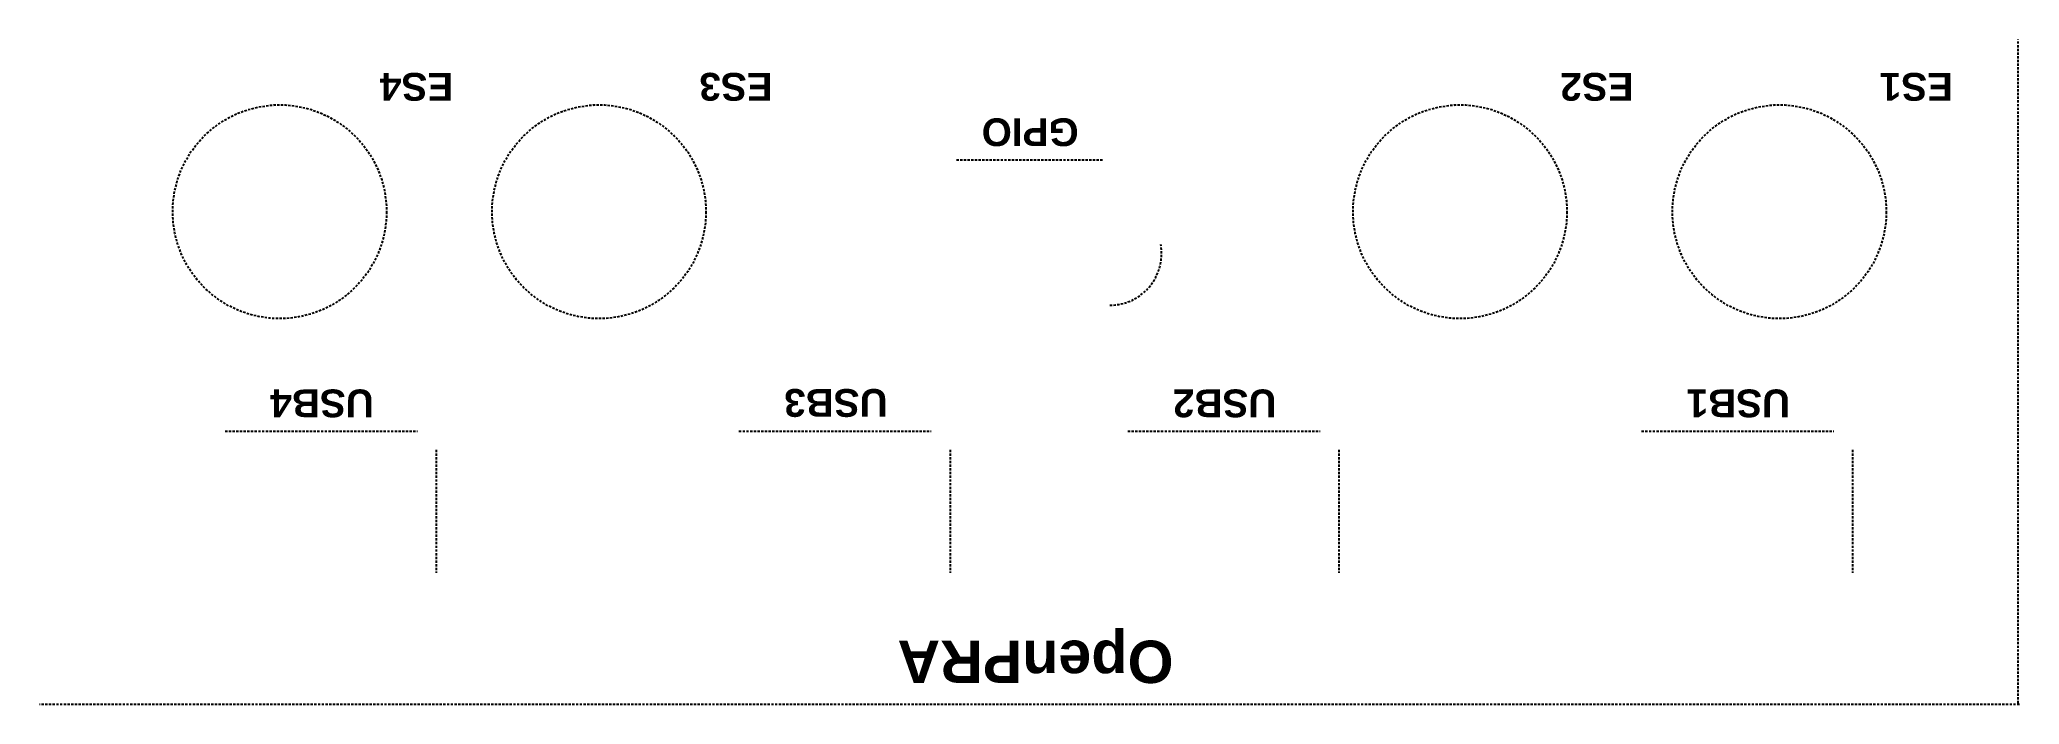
# Model space of a CAD drawing. Header units: millimetres. Extents: x 0 to 142, y 0 to 48.
import ezdxf

# ---------------------------------------------------------------- set-up
doc = ezdxf.new("R2010")
doc.units = ezdxf.units.MM
doc.linetypes.add('DASHED', pattern=[0.2067, 0.1654, -0.0413])
doc.styles.add('Sketch Text (ANSI) - 3DA', font='tahoma.ttf')

msp = doc.modelspace()

# ---------------------------------------------------------------- linework, layer by layer
at = {"color": 190, "linetype": 'DASHED', "lineweight": 25, "true_color": 0x8018ff}
for p, q in [((142.4, 0), (142.4, 47.8)), ((65.94, 39.13), (76.46, 39.13)), ((13.28, 19.6), (27.13, 19.6)), ((50.28, 19.6), (64.13, 19.6)), ((78.28, 19.6), (92.13, 19.6)), ((115.28, 19.6), (129.12, 19.6)), ((28.48, 18.25), (28.48, 9.4)), ((65.48, 18.25), (65.48, 9.4)), ((93.48, 18.25), (93.48, 9.4)), ((130.47, 18.25), (130.47, 9.4)), ((142.48, -0.08), (-0.08, -0.08))]:
    msp.add_line(p, q, dxfattribs=at)
for centre in [(17.2, 35.4), (40.2, 35.4), (102.2, 35.4), (125.2, 35.4)]:
    msp.add_circle(centre, 7.7, dxfattribs=at)
msp.add_arc((76.99, 32.39), 3.72, 270, 10, dxfattribs=at)

# ---------------------------------------------------------------- texts
at = {"color": 9, "true_color": 0xc0c0c0, "attachment_point": 1, "rotation": 180, "style": 'Sketch Text (ANSI) - 3DA'}
for s, insert, char_height, width in [('\\fArial|b1|i0;\\H2.0000;ES4', (29.7, 43.4), 2, 27.656), ('\\fArial|b1|i0;\\H2.0000;ES3', (52.7, 43.4), 2, 29.4782), ('\\fArial|b1|i0;\\H2.0000;ES2', (114.7, 43.4), 2, 29.0725), ('\\fArial|b1|i0;\\H2.0000;ES1', (137.7, 43.4), 2, 29.4581), ('\\fArial|b1|i0;\\H2.0000;GPIO', (74.74, 40.13), 2, 31.0631), ('\\fArial|b1|i0;\\H2.0000;USB4', (23.98, 20.6), 2, 29.7782), ('\\fArial|b1|i0;\\H2.0000;USB2', (88.98, 20.6), 2, 29.7782), ('\\fArial|b1|i0;\\H2.0000;USB1', (125.97, 20.6), 2, 29.7782), ('\\fArial|b1|i0;\\H3.0500;OpenPRA', (81.57, 1.46), 3.05, 29.7782)]:
    msp.add_mtext(s, dxfattribs=dict(at, insert=insert, char_height=char_height, width=width))
at = {"color": 9, "true_color": 0xc0c0c0, "insert": (60.98, 20.63), "char_height": 2, "width": 29.7782, "attachment_point": 1, "rotation": 180, "line_spacing_factor": 3, "style": 'Sketch Text (ANSI) - 3DA'}
msp.add_mtext('\\fArial|b1|i0;\\H2.0000;USB3\\P', dxfattribs=at)

doc.saveas('drawing.dxf')
